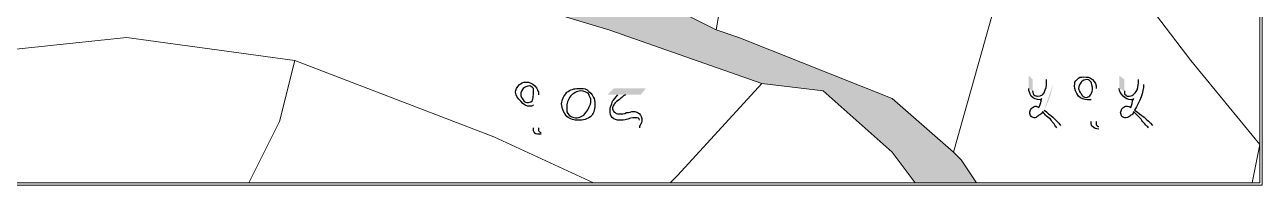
# Model space of a CAD drawing. Header units: metres. Extents: x 345912 to 349030, y 3061206 to 3061792.
# Drawn here: x 346090.37 to 346139.62, y 3061271.1 to 3061277.5 of the extents above; entities that cross this region are included whole.
import ezdxf

# ---------------------------------------------------------------- set-up
doc = ezdxf.new("R2010")
doc.units = ezdxf.units.M
doc.header["$MEASUREMENT"] = 0
doc.layers.add('PDF5_Geometry', color=7, linetype='Continuous')
doc.layers.add('PDF5_Solid Fills', color=7, linetype='Continuous')

msp = doc.modelspace()

# ---------------------------------------------------------------- hatches: boundary and pattern name
at = {"layer": 'PDF5_Solid Fills', "true_color": 0xc3c3c3, "transparency": 33554531}
h = msp.add_hatch(color=9, dxfattribs=at)
h.paths.add_polyline_path([(346031.62094, 3061309.60243), (346025.52494, 3061309.29763), (346024.61054, 3061318.44163), (346023.69614, 3061323.62323), (346029.48734, 3061324.84243), (346029.79214, 3061324.84243), (346030.70654, 3061319.66083), (346031.01134, 3061315.69843)], flags=0)
h.paths.add_polyline_path([(346033.75454, 3061286.43763), (346027.35374, 3061286.13283), (346026.43934, 3061296.19123), (346032.84014, 3061296.19123)], flags=0)
h.paths.add_polyline_path([(346007.84654, 3061320.88003), (346001.75053, 3061319.66083), (346000.83614, 3061319.35603), (345993.21614, 3061318.13683), (345983.76734, 3061316.30803), (345983.46254, 3061316.30803), (345961.21214, 3061312.04083), (345962.12653, 3061318.13683), (345981.02414, 3061321.79443), (345990.47293, 3061323.31843), (345999.31213, 3061325.14723), (346008.45614, 3061326.67123)], flags=0)
h.paths.add_polyline_path([(346037.41214, 3061326.36643), (346034.05934, 3061325.75683), (346034.05934, 3061326.06163), (346033.75454, 3061328.80483), (346037.10734, 3061329.41443)], flags=0)
h.paths.add_polyline_path([(346023.69614, 3061323.62323), (346015.46654, 3061322.09923), (346015.16174, 3061322.09923), (346014.85694, 3061322.09923), (346014.24734, 3061321.79443), (346007.84654, 3061320.88003), (346008.45614, 3061326.67123), (346018.81934, 3061328.80483), (346019.12414, 3061328.80483), (346019.42893, 3061329.10963), (346019.73374, 3061329.10963), (346020.03854, 3061329.10963), (346022.47694, 3061329.71923)], flags=0)
h.paths.add_polyline_path([(346029.48734, 3061324.84243), (346023.69614, 3061323.62323), (346022.47694, 3061329.71923), (346026.74414, 3061330.63363), (346028.57294, 3061330.93843), (346029.18254, 3061325.14723)], flags=0)
h.paths.add_polyline_path([(346033.75454, 3061328.80483), (346034.05934, 3061326.06163), (346034.05934, 3061325.75683), (346029.48734, 3061324.84243), (346029.18254, 3061325.14723), (346028.57294, 3061330.93843), (346030.70654, 3061331.24323), (346033.44974, 3061331.54803), (346033.44974, 3061330.93843)], flags=0)
h.paths.add_polyline_path([(346037.10734, 3061329.41443), (346033.75454, 3061328.80483), (346033.44974, 3061330.93843), (346033.44974, 3061331.54803), (346036.80254, 3061332.15763)], flags=0)
h.paths.add_polyline_path([(346125.80414, 3061271.19763), (346124.88974, 3061272.41683), (346122.14653, 3061274.85523), (346119.70814, 3061275.16003), (346113.61213, 3061277.29363), (346104.46814, 3061280.03683), (346097.76254, 3061281.56083), (346092.58094, 3061281.56083), (346089.53293, 3061281.25603), (346087.39933, 3061280.34163), (346079.16973, 3061276.07443), (346073.07373, 3061271.80723), (346070.94013, 3061271.19763), (345957.24973, 3061271.19763), (345956.94494, 3061272.41683), (345956.94494, 3061274.55043), (345957.85933, 3061287.96163), (345958.16414, 3061289.79043), (345958.16414, 3061296.19123), (345958.46894, 3061304.42083), (345959.38333, 3061311.12643), (345960.29774, 3061314.78403), (345960.29774, 3061320.27043), (345961.21214, 3061323.62323), (345964.26013, 3061333.07203), (345963.65053, 3061336.12003), (345963.34574, 3061337.03443), (345960.29774, 3061345.87363), (345956.94494, 3061356.84643), (345952.67774, 3061370.56243), (345952.67774, 3061373.91523), (345952.67774, 3061381.23043), (345949.93454, 3061391.59363), (345947.80094, 3061402.87124), (345945.05773, 3061411.40564), (345943.53373, 3061414.45363), (345940.48573, 3061418.11124), (345936.82814, 3061421.76883), (345932.86573, 3061427.56003), (345926.16013, 3061436.70403), (345924.63614, 3061440.36163), (345918.54013, 3061442.49523), (345914.57773, 3061443.40963), (345915.49213, 3061444.62883), (345924.33133, 3061441.88564), (345924.94094, 3061442.80003), (345924.33133, 3061448.28643), (345920.97853, 3061460.17363), (345917.32094, 3061466.87923), (345919.14974, 3061468.09844), (345923.11213, 3061460.47844), (345924.33133, 3061455.90643), (345926.46493, 3061446.76243), (345927.07454, 3061438.83763), (345930.12254, 3061435.18003), (345931.64653, 3061432.43683), (345936.82814, 3061424.81683), (345942.31454, 3061418.41603), (345944.75293, 3061415.06323), (345947.80094, 3061408.66243), (345949.93454, 3061401.04243), (345950.54414, 3061396.47043), (345954.20174, 3061382.14483), (345954.81134, 3061373.91523), (345955.11613, 3061371.17203), (345959.68814, 3061354.71283), (345964.86973, 3061340.08243), (345965.78414, 3061336.12003), (345965.17454, 3061329.71923), (345962.43134, 3061321.18483), (345962.12653, 3061318.13683), (345961.21214, 3061312.04083), (345960.90734, 3061307.77363), (345959.99293, 3061299.23923), (345959.68814, 3061287.65683), (345959.68814, 3061286.74243), (345959.38333, 3061285.52323), (345959.07854, 3061279.73203), (345958.77373, 3061275.46483), (345959.07854, 3061273.02643), (345959.38333, 3061271.19763), (346064.84414, 3061271.19763), (346065.75853, 3061271.50243), (346070.33053, 3061272.72163), (346075.20734, 3061274.85523), (346078.56013, 3061277.29363), (346085.87534, 3061281.25603), (346086.48494, 3061281.56083), (346087.39933, 3061281.86563), (346090.44734, 3061282.78003), (346097.45774, 3061282.78003), (346105.99214, 3061280.95123), (346116.05054, 3061278.20803), (346117.87933, 3061277.29363), (346118.79373, 3061276.98883), (346124.88974, 3061274.55043), (346127.32814, 3061272.41683), (346127.63293, 3061272.11203), (346128.24254, 3061271.19763)], flags=0)
h.paths.add_polyline_path([(346032.84014, 3061296.19123), (346026.43934, 3061296.19123), (346025.52494, 3061309.29763), (346031.62094, 3061309.60243), (346031.92574, 3061307.77363), (346032.53534, 3061298.02003)], flags=0)
h = msp.add_hatch(color=9, dxfattribs=at)
h.paths.add_polyline_path([(346031.62094, 3061309.60243), (346025.52494, 3061309.29763), (346024.61054, 3061318.44163), (346023.69614, 3061323.62323), (346029.48734, 3061324.84243), (346029.79214, 3061324.84243), (346030.70654, 3061319.66083), (346031.01134, 3061315.69843)], flags=0)
h.paths.add_polyline_path([(346033.75454, 3061286.43763), (346027.35374, 3061286.13283), (346026.43934, 3061296.19123), (346032.84014, 3061296.19123)], flags=0)
h.paths.add_polyline_path([(346007.84654, 3061320.88003), (346001.75053, 3061319.66083), (346000.83614, 3061319.35603), (345993.21614, 3061318.13683), (345983.76734, 3061316.30803), (345983.46254, 3061316.30803), (345961.21214, 3061312.04083), (345962.12653, 3061318.13683), (345981.02414, 3061321.79443), (345990.47293, 3061323.31843), (345999.31213, 3061325.14723), (346008.45614, 3061326.67123)], flags=0)
h.paths.add_polyline_path([(346037.41214, 3061326.36643), (346034.05934, 3061325.75683), (346034.05934, 3061326.06163), (346033.75454, 3061328.80483), (346037.10734, 3061329.41443)], flags=0)
h.paths.add_polyline_path([(346023.69614, 3061323.62323), (346015.46654, 3061322.09923), (346015.16174, 3061322.09923), (346014.85694, 3061322.09923), (346014.24734, 3061321.79443), (346007.84654, 3061320.88003), (346008.45614, 3061326.67123), (346018.81934, 3061328.80483), (346019.12414, 3061328.80483), (346019.42893, 3061329.10963), (346019.73374, 3061329.10963), (346020.03854, 3061329.10963), (346022.47694, 3061329.71923)], flags=0)
h.paths.add_polyline_path([(346029.48734, 3061324.84243), (346023.69614, 3061323.62323), (346022.47694, 3061329.71923), (346026.74414, 3061330.63363), (346028.57294, 3061330.93843), (346029.18254, 3061325.14723)], flags=0)
h.paths.add_polyline_path([(346033.75454, 3061328.80483), (346034.05934, 3061326.06163), (346034.05934, 3061325.75683), (346029.48734, 3061324.84243), (346029.18254, 3061325.14723), (346028.57294, 3061330.93843), (346030.70654, 3061331.24323), (346033.44974, 3061331.54803), (346033.44974, 3061330.93843)], flags=0)
h.paths.add_polyline_path([(346037.10734, 3061329.41443), (346033.75454, 3061328.80483), (346033.44974, 3061330.93843), (346033.44974, 3061331.54803), (346036.80254, 3061332.15763)], flags=0)
h.paths.add_polyline_path([(346125.80414, 3061271.19763), (346124.88974, 3061272.41683), (346122.14653, 3061274.85523), (346119.70814, 3061275.16003), (346113.61213, 3061277.29363), (346104.46814, 3061280.03683), (346097.76254, 3061281.56083), (346092.58094, 3061281.56083), (346089.53293, 3061281.25603), (346087.39933, 3061280.34163), (346079.16973, 3061276.07443), (346073.07373, 3061271.80723), (346070.94013, 3061271.19763), (345957.24973, 3061271.19763), (345956.94494, 3061272.41683), (345956.94494, 3061274.55043), (345957.85933, 3061287.96163), (345958.16414, 3061289.79043), (345958.16414, 3061296.19123), (345958.46894, 3061304.42083), (345959.38333, 3061311.12643), (345960.29774, 3061314.78403), (345960.29774, 3061320.27043), (345961.21214, 3061323.62323), (345964.26013, 3061333.07203), (345963.65053, 3061336.12003), (345963.34574, 3061337.03443), (345960.29774, 3061345.87363), (345956.94494, 3061356.84643), (345952.67774, 3061370.56243), (345952.67774, 3061373.91523), (345952.67774, 3061381.23043), (345949.93454, 3061391.59363), (345947.80094, 3061402.87124), (345945.05773, 3061411.40564), (345943.53373, 3061414.45363), (345940.48573, 3061418.11124), (345936.82814, 3061421.76883), (345932.86573, 3061427.56003), (345926.16013, 3061436.70403), (345924.63614, 3061440.36163), (345918.54013, 3061442.49523), (345914.57773, 3061443.40963), (345915.49213, 3061444.62883), (345924.33133, 3061441.88564), (345924.94094, 3061442.80003), (345924.33133, 3061448.28643), (345920.97853, 3061460.17363), (345917.32094, 3061466.87923), (345919.14974, 3061468.09844), (345923.11213, 3061460.47844), (345924.33133, 3061455.90643), (345926.46493, 3061446.76243), (345927.07454, 3061438.83763), (345930.12254, 3061435.18003), (345931.64653, 3061432.43683), (345936.82814, 3061424.81683), (345942.31454, 3061418.41603), (345944.75293, 3061415.06323), (345947.80094, 3061408.66243), (345949.93454, 3061401.04243), (345950.54414, 3061396.47043), (345954.20174, 3061382.14483), (345954.81134, 3061373.91523), (345955.11613, 3061371.17203), (345959.68814, 3061354.71283), (345964.86973, 3061340.08243), (345965.78414, 3061336.12003), (345965.17454, 3061329.71923), (345962.43134, 3061321.18483), (345962.12653, 3061318.13683), (345961.21214, 3061312.04083), (345960.90734, 3061307.77363), (345959.99293, 3061299.23923), (345959.68814, 3061287.65683), (345959.68814, 3061286.74243), (345959.38333, 3061285.52323), (345959.07854, 3061279.73203), (345958.77373, 3061275.46483), (345959.07854, 3061273.02643), (345959.38333, 3061271.19763), (346064.84414, 3061271.19763), (346065.75853, 3061271.50243), (346070.33053, 3061272.72163), (346075.20734, 3061274.85523), (346078.56013, 3061277.29363), (346085.87534, 3061281.25603), (346086.48494, 3061281.56083), (346087.39933, 3061281.86563), (346090.44734, 3061282.78003), (346097.45774, 3061282.78003), (346105.99214, 3061280.95123), (346116.05054, 3061278.20803), (346117.87933, 3061277.29363), (346118.79373, 3061276.98883), (346124.88974, 3061274.55043), (346127.32814, 3061272.41683), (346127.63293, 3061272.11203), (346128.24254, 3061271.19763)], flags=0)
h.paths.add_polyline_path([(346032.84014, 3061296.19123), (346026.43934, 3061296.19123), (346025.52494, 3061309.29763), (346031.62094, 3061309.60243), (346031.92574, 3061307.77363), (346032.53534, 3061298.02003)], flags=0)
at = {"layer": 'PDF5_Solid Fills', "transparency": 33554559}
h = msp.add_hatch(color=256, dxfattribs=at)
h.paths.add_polyline_path([(346131.03653, 3061275.31243), (346131.29053, 3061275.10923)], flags=0)
h.paths.add_polyline_path([(346130.93493, 3061274.09323, 0.08894398), (346131.29053, 3061275.10923)], flags=0)
h.paths.add_polyline_path([(346131.59533, 3061273.48363), (346131.44293, 3061273.38203)], flags=0)
h.paths.add_polyline_path([(346130.32533, 3061274.95683), (346130.32533, 3061275.46483), (346130.47773, 3061275.31243), (346130.47773, 3061274.85523)], flags=0)
h.paths.add_polyline_path([(346133.01773, 3061274.95683), (346133.01773, 3061273.63603)], flags=0)
h.paths.add_polyline_path([(346133.11933, 3061273.43283), (346133.11933, 3061273.33123)], flags=0)
h.paths.add_polyline_path([(346134.69413, 3061275.31243), (346134.89733, 3061275.10923)], flags=0)
h.paths.add_polyline_path([(346135.25293, 3061273.48363), (346135.10053, 3061273.38203)], flags=0)
h.paths.add_polyline_path([(346133.93213, 3061274.95683), (346133.93213, 3061275.46483), (346134.13533, 3061275.31243), (346134.13533, 3061274.85523)], flags=0)
h = msp.add_hatch(color=256, dxfattribs=at)
h.paths.add_polyline_path([(346110.81813, 3061274.70285), (346110.81813, 3061273.38205)], flags=0)
h.paths.add_polyline_path([(346110.91973, 3061273.17885), (346110.91973, 3061273.12805)], flags=0)
h.paths.add_polyline_path([(346113.96773, 3061274.70285), (346113.56133, 3061274.70285), (346113.81533, 3061274.95685), (346115.08533, 3061274.95685), (346114.88213, 3061274.70285), (346114.27253, 3061274.70285)], flags=0)
h.paths.add_polyline_path([(346114.83133, 3061273.38205), (346114.67893, 3061273.48365)], flags=0)
h.paths.add_polyline_path([(346114.67893, 3061273.48365, 0.07278312), (346114.83133, 3061273.68685)], flags=0)

# ---------------------------------------------------------------- linework, layer by layer
at = {"layer": 'PDF5_Geometry', "lineweight": 13}
msp.add_lwpolyline([(345911.78374, 3061494.92084), (346139.62175, 3061494.92084), (346139.62175, 3061271.09604), (345911.78374, 3061271.09604)], close=True, dxfattribs=at)
at = {"layer": 'PDF5_Geometry', "lineweight": 9}
for points in [[(346110.56414, 3061298.02004), (346111.17373, 3061297.71523), (346111.78333, 3061297.71523), (346112.08814, 3061297.41044), (346112.39294, 3061297.41044), (346119.40333, 3061294.36243), (346120.92734, 3061293.75284), (346119.70814, 3061287.65683), (346117.87933, 3061277.29365), (346116.05053, 3061278.20803), (346116.35534, 3061279.73205), (346118.79373, 3061292.53365), (346106.60175, 3061298.02004), (346106.90653, 3061299.54403)], [(346110.56414, 3061298.02004), (346111.17373, 3061297.71523), (346111.78333, 3061297.71523), (346112.08814, 3061297.41044), (346112.39294, 3061297.41044), (346119.40333, 3061294.36243), (346120.92734, 3061293.75284), (346119.70814, 3061287.65683), (346117.87933, 3061277.29365), (346116.05053, 3061278.20803), (346116.35534, 3061279.73205), (346118.79373, 3061292.53365), (346106.60175, 3061298.02004), (346106.90653, 3061299.54403)], [(346139.52014, 3061272.72164), (346136.77694, 3061276.07444), (346130.98574, 3061283.69444), (346137.38653, 3061290.40004), (346137.69134, 3061290.70485), (346139.52014, 3061292.83844)], [(346139.52014, 3061272.72164), (346136.77694, 3061276.07444), (346130.98574, 3061283.69444), (346137.38653, 3061290.40004), (346137.69134, 3061290.70485), (346139.52014, 3061292.83844)], [(346130.68094, 3061284.30403), (346127.32814, 3061272.41683), (346124.88974, 3061274.55044), (346118.79373, 3061276.98884), (346117.87933, 3061277.29365), (346119.70814, 3061287.65683)], [(346130.68094, 3061284.30403), (346127.32814, 3061272.41683), (346124.88974, 3061274.55044), (346118.79373, 3061276.98884), (346117.87933, 3061277.29365), (346119.70814, 3061287.65683)], [(346130.98574, 3061283.69444), (346136.77694, 3061276.07444), (346139.52014, 3061272.72164), (346139.21534, 3061271.19764), (346128.24254, 3061271.19764), (346127.63294, 3061272.11205), (346127.32814, 3061272.41683), (346130.68094, 3061284.30403)], [(346130.98574, 3061283.69444), (346136.77694, 3061276.07444), (346139.52014, 3061272.72164), (346139.21534, 3061271.19764), (346128.24254, 3061271.19764), (346127.63294, 3061272.11205), (346127.32814, 3061272.41683), (346130.68094, 3061284.30403)], [(346119.70814, 3061275.16004), (346116.35534, 3061271.50243), (346116.05053, 3061271.19764), (346113.00254, 3061271.19764), (346109.04014, 3061273.02645), (346101.11534, 3061276.07444), (346094.40974, 3061276.98884), (346088.61854, 3061276.37925), (346083.43694, 3061271.19764), (346070.94014, 3061271.19764), (346073.07373, 3061271.80724), (346079.16974, 3061276.07444), (346087.39933, 3061280.34164), (346089.53294, 3061281.25604), (346092.58094, 3061281.56085), (346097.76254, 3061281.56085), (346104.46814, 3061280.03683), (346113.61213, 3061277.29365)], [(346119.70814, 3061275.16004), (346116.35534, 3061271.50243), (346116.05053, 3061271.19764), (346113.00254, 3061271.19764), (346109.04014, 3061273.02645), (346101.11534, 3061276.07444), (346094.40974, 3061276.98884), (346088.61854, 3061276.37925), (346083.43694, 3061271.19764), (346070.94014, 3061271.19764), (346073.07373, 3061271.80724), (346079.16974, 3061276.07444), (346087.39933, 3061280.34164), (346089.53294, 3061281.25604), (346092.58094, 3061281.56085), (346097.76254, 3061281.56085), (346104.46814, 3061280.03683), (346113.61213, 3061277.29365)], [(346101.11534, 3061276.07444), (346100.50574, 3061273.63604), (346099.28653, 3061271.19764), (346083.43694, 3061271.19764), (346088.61854, 3061276.37925), (346094.40974, 3061276.98884)], [(346101.11534, 3061276.07444), (346100.50574, 3061273.63604), (346099.28653, 3061271.19764), (346083.43694, 3061271.19764), (346088.61854, 3061276.37925), (346094.40974, 3061276.98884)], [(346099.28653, 3061271.19764), (346100.50574, 3061273.63604), (346101.11534, 3061276.07444), (346109.04014, 3061273.02645), (346113.00254, 3061271.19764)], [(346099.28653, 3061271.19764), (346100.50574, 3061273.63604), (346101.11534, 3061276.07444), (346109.04014, 3061273.02645), (346113.00254, 3061271.19764)], [(346116.05053, 3061271.19764), (346116.35534, 3061271.50243), (346119.70814, 3061275.16004), (346122.14653, 3061274.85523), (346124.88974, 3061272.41683), (346125.80414, 3061271.19764)], [(346116.05053, 3061271.19764), (346116.35534, 3061271.50243), (346119.70814, 3061275.16004), (346122.14653, 3061274.85523), (346124.88974, 3061272.41683), (346125.80414, 3061271.19764)], [(346139.21534, 3061271.19764), (346139.52014, 3061272.72164), (346139.52014, 3061271.19764)], [(346139.21534, 3061271.19764), (346139.52014, 3061272.72164), (346139.52014, 3061271.19764)]]:
    msp.add_lwpolyline(points, close=True, dxfattribs=at)
msp.add_lwpolyline([(346116.05054, 3061278.20803), (346117.87933, 3061277.29363), (346118.79373, 3061276.98883), (346124.88974, 3061274.55043), (346127.32814, 3061272.41683), (346127.63293, 3061272.11203), (346128.24254, 3061271.19763), (346125.80414, 3061271.19763), (346124.88974, 3061272.41683), (346122.14653, 3061274.85523), (346119.70814, 3061275.16003), (346113.61213, 3061277.29363), (346104.46814, 3061280.03683)], dxfattribs=at)
msp.add_lwpolyline([(346116.05054, 3061278.20803), (346117.87933, 3061277.29363), (346118.79373, 3061276.98883), (346124.88974, 3061274.55043), (346127.32814, 3061272.41683), (346127.63293, 3061272.11203), (346128.24254, 3061271.19763), (346125.80414, 3061271.19763), (346124.88974, 3061272.41683), (346122.14653, 3061274.85523), (346119.70814, 3061275.16003), (346113.61213, 3061277.29363), (346104.46814, 3061280.03683)], dxfattribs=at)
at = {"layer": 'PDF5_Geometry', "lineweight": 25}
for points in [[(346109.90373, 3061274.80445), (346109.90373, 3061274.90605), (346109.95453, 3061275.00765), (346110.05613, 3061275.10925)], [(346110.05613, 3061275.10925), (346110.10693, 3061275.16005), (346110.20853, 3061275.21085), (346110.31013, 3061275.21085)], [(346110.46253, 3061275.05845), (346110.36093, 3061275.05845), (346110.25933, 3061275.00765), (346110.20853, 3061274.95685)], [(346110.31013, 3061275.21085), (346110.46253, 3061275.21085), (346110.56413, 3061275.16005), (346110.66573, 3061275.05845)], [(346110.61493, 3061274.95685), (346110.56413, 3061275.00765), (346110.51333, 3061275.05845), (346110.46253, 3061275.05845)], [(346110.66573, 3061275.05845), (346110.76733, 3061274.95685), (346110.81813, 3061274.85525), (346110.81813, 3061274.70285)], [(346130.98573, 3061274.90603), (346131.03653, 3061275.00763), (346131.03653, 3061275.16003), (346131.03653, 3061275.31243)], [(346132.15413, 3061275.05843), (346132.15413, 3061275.16003), (346132.15413, 3061275.26163), (346132.25573, 3061275.31243)], [(346132.30653, 3061274.65203), (346132.20493, 3061274.80443), (346132.15413, 3061274.90603), (346132.15413, 3061275.05843)], [(346132.25573, 3061275.31243), (346132.30653, 3061275.41403), (346132.40813, 3061275.41403), (346132.50973, 3061275.41403)], [(346132.40813, 3061275.21083), (346132.35733, 3061275.10923), (346132.30653, 3061275.05843), (346132.30653, 3061274.95683)], [(346132.66213, 3061275.31243), (346132.56053, 3061275.31243), (346132.45893, 3061275.26163), (346132.40813, 3061275.21083)], [(346132.50973, 3061275.41403), (346132.66213, 3061275.41403), (346132.76373, 3061275.41403), (346132.86533, 3061275.31243)], [(346132.81453, 3061275.21083), (346132.76373, 3061275.26163), (346132.71293, 3061275.31243), (346132.66213, 3061275.31243)], [(346132.86533, 3061275.00763), (346132.86533, 3061275.05843), (346132.81453, 3061275.16003), (346132.81453, 3061275.21083)], [(346132.86533, 3061275.31243), (346132.96693, 3061275.21083), (346133.01773, 3061275.10923), (346133.01773, 3061274.95683)], [(346134.89733, 3061275.10923), (346134.89733, 3061274.80443), (346134.74493, 3061274.44883), (346134.54173, 3061274.09323)], [(346134.64333, 3061274.90603), (346134.69413, 3061275.00763), (346134.69413, 3061275.16003), (346134.69413, 3061275.31243)], [(346110.10693, 3061274.44885), (346110.00533, 3061274.55045), (346109.90373, 3061274.65205), (346109.90373, 3061274.80445)], [(346110.20853, 3061274.95685), (346110.15773, 3061274.90605), (346110.10693, 3061274.80445), (346110.10693, 3061274.70285)], [(346110.10693, 3061274.70285), (346110.10693, 3061274.65205), (346110.15773, 3061274.55045), (346110.20853, 3061274.49965)], [(346110.41173, 3061274.39805), (346110.56413, 3061274.39805), (346110.61493, 3061274.49965), (346110.61493, 3061274.75365)], [(346110.61493, 3061274.75365), (346110.61493, 3061274.85525), (346110.61493, 3061274.90605), (346110.61493, 3061274.95685)], [(346111.73253, 3061274.34725), (346111.73253, 3061274.49965), (346111.83413, 3061274.65205), (346111.93573, 3061274.80445)], [(346111.93573, 3061274.80445), (346112.08813, 3061274.90605), (346112.24053, 3061274.95685), (346112.39293, 3061274.95685)], [(346112.08813, 3061274.65205), (346111.98653, 3061274.49965), (346111.93573, 3061274.34725), (346111.93573, 3061274.19485)], [(346112.49453, 3061274.85525), (346112.34213, 3061274.85525), (346112.18973, 3061274.75365), (346112.08813, 3061274.65205)], [(346112.39293, 3061274.95685), (346112.54533, 3061274.95685), (346112.64693, 3061274.95685), (346112.74853, 3061274.90605)], [(346112.79933, 3061274.75365), (346112.69773, 3061274.80445), (346112.64693, 3061274.85525), (346112.49453, 3061274.85525)], [(346112.74853, 3061274.90605), (346112.85013, 3061274.80445), (346112.95173, 3061274.75365), (346113.00253, 3061274.60125)], [(346112.90093, 3061274.44885), (346112.90093, 3061274.55045), (346112.85013, 3061274.65205), (346112.79933, 3061274.75365)], [(346113.00253, 3061274.60125), (346113.05333, 3061274.55045), (346113.05333, 3061274.44885), (346113.05333, 3061274.29645)], [(346113.76453, 3061274.44885), (346113.81533, 3061274.49965), (346113.86613, 3061274.60125), (346113.96773, 3061274.70285)], [(346114.27253, 3061274.70285), (346114.17093, 3061274.65205), (346114.06933, 3061274.55045), (346114.01853, 3061274.49965)], [(346130.42693, 3061274.65203), (346130.37613, 3061274.75363), (346130.32533, 3061274.85523), (346130.32533, 3061274.95683)], [(346130.78253, 3061274.49963), (346130.63013, 3061274.49963), (346130.52853, 3061274.55043), (346130.42693, 3061274.65203)], [(346130.47773, 3061274.85523), (346130.47773, 3061274.75363), (346130.52853, 3061274.70283), (346130.52853, 3061274.70283)], [(346130.52853, 3061274.70283), (346130.57933, 3061274.65203), (346130.63013, 3061274.65203), (346130.68093, 3061274.65203)], [(346130.68093, 3061274.65203), (346130.83333, 3061274.65203), (346130.93493, 3061274.70283), (346130.98573, 3061274.90603)], [(346132.30653, 3061274.95683), (346132.30653, 3061274.90603), (346132.35733, 3061274.80443), (346132.40813, 3061274.75363)], [(346132.66213, 3061274.49963), (346132.56053, 3061274.49963), (346132.40813, 3061274.55043), (346132.30653, 3061274.65203)], [(346132.40813, 3061274.75363), (346132.45893, 3061274.65203), (346132.50973, 3061274.60123), (346132.61133, 3061274.60123)], [(346132.61133, 3061274.60123), (346132.76373, 3061274.60123), (346132.86533, 3061274.75363), (346132.86533, 3061275.00763)], [(346134.08453, 3061274.65203), (346133.98293, 3061274.75363), (346133.93213, 3061274.85523), (346133.93213, 3061274.95683)], [(346134.38933, 3061274.49963), (346134.28773, 3061274.49963), (346134.18613, 3061274.55043), (346134.08453, 3061274.65203)], [(346134.13533, 3061274.85523), (346134.13533, 3061274.75363), (346134.13533, 3061274.70283), (346134.18613, 3061274.70283)], [(346134.18613, 3061274.70283), (346134.18613, 3061274.65203), (346134.23693, 3061274.65203), (346134.28773, 3061274.65203)], [(346134.28773, 3061274.65203), (346134.44013, 3061274.65203), (346134.54173, 3061274.70283), (346134.64333, 3061274.90603)], [(346110.46253, 3061274.24565), (346110.36093, 3061274.24565), (346110.20853, 3061274.29645), (346110.10693, 3061274.44885)], [(346110.20853, 3061274.49965), (346110.25933, 3061274.39805), (346110.31013, 3061274.39805), (346110.41173, 3061274.39805)], [(346110.61493, 3061274.29645), (346110.56413, 3061274.24565), (346110.51333, 3061274.24565), (346110.46253, 3061274.24565)], [(346111.93573, 3061273.83925), (346111.83413, 3061273.99165), (346111.73253, 3061274.14405), (346111.73253, 3061274.34725)], [(346111.93573, 3061274.19485), (346111.93573, 3061274.04245), (346111.93573, 3061273.99165), (346112.03733, 3061273.89005)], [(346112.69773, 3061273.99165), (346112.79933, 3061274.14405), (346112.90093, 3061274.29645), (346112.90093, 3061274.44885)], [(346113.05333, 3061274.29645), (346113.05333, 3061274.09325), (346113.00253, 3061273.94085), (346112.90093, 3061273.83925)], [(346113.66293, 3061274.09325), (346113.66293, 3061274.19485), (346113.71373, 3061274.29645), (346113.76453, 3061274.44885)], [(346114.06933, 3061273.68685), (346113.76453, 3061273.68685), (346113.66293, 3061273.83925), (346113.66293, 3061274.09325)], [(346113.81533, 3061274.29645), (346113.76453, 3061274.24565), (346113.76453, 3061274.19485), (346113.76453, 3061274.14405)], [(346113.76453, 3061274.14405), (346113.76453, 3061274.09325), (346113.81533, 3061273.99165), (346113.86613, 3061273.99165)], [(346114.01853, 3061274.49965), (346113.86613, 3061274.39805), (346113.81533, 3061274.34725), (346113.81533, 3061274.29645)], [(346130.37613, 3061273.99163), (346130.37613, 3061274.04243), (346130.37613, 3061274.09323), (346130.42693, 3061274.14403)], [(346130.42693, 3061274.14403), (346130.47773, 3061274.19483), (346130.52853, 3061274.24563), (346130.57933, 3061274.24563)], [(346130.57933, 3061274.24563), (346130.63013, 3061274.24563), (346130.68093, 3061274.24563), (346130.73173, 3061274.19483)], [(346130.73173, 3061274.19483), (346130.78253, 3061274.29643), (346130.83333, 3061274.39803), (346130.83333, 3061274.55043)], [(346130.83333, 3061274.55043), (346130.83333, 3061274.49963), (346130.78253, 3061274.49963), (346130.78253, 3061274.49963)], [(346130.93493, 3061274.09323), (346131.18893, 3061273.89003), (346131.39213, 3061273.73763), (346131.59533, 3061273.48363)], [(346132.81453, 3061274.49963), (346132.76373, 3061274.49963), (346132.71293, 3061274.49963), (346132.66213, 3061274.49963)], [(346133.98293, 3061273.99163), (346133.98293, 3061274.04243), (346134.03373, 3061274.09323), (346134.03373, 3061274.14403)], [(346134.03373, 3061274.14403), (346134.08453, 3061274.19483), (346134.13533, 3061274.24563), (346134.18613, 3061274.24563)], [(346134.18613, 3061274.24563), (346134.28773, 3061274.24563), (346134.33853, 3061274.24563), (346134.38933, 3061274.19483)], [(346134.38933, 3061274.19483), (346134.44013, 3061274.29643), (346134.44013, 3061274.39803), (346134.49093, 3061274.55043)], [(346134.49093, 3061274.55043), (346134.49093, 3061274.49963), (346134.44013, 3061274.49963), (346134.38933, 3061274.49963)], [(346134.54173, 3061274.09323), (346134.79573, 3061273.89003), (346135.04973, 3061273.73763), (346135.25293, 3061273.48363)], [(346112.39293, 3061273.68685), (346112.24053, 3061273.68685), (346112.08813, 3061273.73765), (346111.93573, 3061273.83925)], [(346112.03733, 3061273.89005), (346112.08813, 3061273.83925), (346112.18973, 3061273.78845), (346112.29133, 3061273.78845)], [(346112.29133, 3061273.78845), (346112.44373, 3061273.78845), (346112.59613, 3061273.83925), (346112.69773, 3061273.99165)], [(346112.90093, 3061273.83925), (346112.74853, 3061273.73765), (346112.59613, 3061273.68685), (346112.39293, 3061273.68685)], [(346113.86613, 3061273.99165), (346113.91693, 3061273.94085), (346114.01853, 3061273.94085), (346114.06933, 3061273.94085)], [(346114.06933, 3061273.94085), (346114.12013, 3061273.94085), (346114.22173, 3061273.94085), (346114.32333, 3061273.99165)], [(346114.37413, 3061273.73765), (346114.22173, 3061273.68685), (346114.12013, 3061273.68685), (346114.06933, 3061273.68685)], [(346114.32333, 3061273.99165), (346114.42493, 3061273.99165), (346114.52653, 3061274.04245), (346114.57733, 3061274.04245)], [(346114.67893, 3061273.78845), (346114.62813, 3061273.78845), (346114.52653, 3061273.78845), (346114.37413, 3061273.73765)], [(346114.57733, 3061274.04245), (346114.67893, 3061274.04245), (346114.78053, 3061273.99165), (346114.83133, 3061273.94085)], [(346114.83133, 3061273.68685), (346114.83133, 3061273.78845), (346114.78053, 3061273.78845), (346114.67893, 3061273.78845)], [(346114.83133, 3061273.94085), (346114.88213, 3061273.89005), (346114.93293, 3061273.78845), (346114.93293, 3061273.68685)], [(346114.93293, 3061273.68685), (346114.93293, 3061273.68685), (346114.93293, 3061273.63605), (346114.88213, 3061273.53445)], [(346130.42693, 3061273.83923), (346130.37613, 3061273.89003), (346130.37613, 3061273.94083), (346130.37613, 3061273.99163)], [(346130.57933, 3061273.78843), (346130.52853, 3061273.78843), (346130.47773, 3061273.78843), (346130.42693, 3061273.83923)], [(346130.73173, 3061273.89003), (346130.68093, 3061273.83923), (346130.63013, 3061273.78843), (346130.57933, 3061273.78843)], [(346130.88413, 3061274.04243), (346130.83333, 3061273.94083), (346130.78253, 3061273.89003), (346130.73173, 3061273.89003)], [(346131.18893, 3061273.73763), (346131.03653, 3061273.83923), (346130.93493, 3061273.94083), (346130.88413, 3061274.04243)], [(346131.44293, 3061273.38203), (346131.39213, 3061273.48363), (346131.29053, 3061273.58523), (346131.18893, 3061273.73763)], [(346132.86533, 3061273.43283), (346132.81453, 3061273.43283), (346132.81453, 3061273.53443), (346132.81453, 3061273.63603)], [(346133.01773, 3061273.63603), (346133.01773, 3061273.58523), (346133.01773, 3061273.53443), (346133.01773, 3061273.53443)], [(346134.03373, 3061273.83923), (346134.03373, 3061273.89003), (346133.98293, 3061273.94083), (346133.98293, 3061273.99163)], [(346134.18613, 3061273.78843), (346134.13533, 3061273.78843), (346134.08453, 3061273.78843), (346134.03373, 3061273.83923)], [(346134.38933, 3061273.89003), (346134.33853, 3061273.83923), (346134.28773, 3061273.78843), (346134.18613, 3061273.78843)], [(346134.49093, 3061274.04243), (346134.49093, 3061273.94083), (346134.44013, 3061273.89003), (346134.38933, 3061273.89003)], [(346134.79573, 3061273.73763), (346134.69413, 3061273.83923), (346134.59253, 3061273.94083), (346134.49093, 3061274.04243)], [(346135.10053, 3061273.38203), (346134.99893, 3061273.48363), (346134.89733, 3061273.58523), (346134.79573, 3061273.73763)], [(346110.66573, 3061273.17885), (346110.61493, 3061273.22965), (346110.61493, 3061273.28045), (346110.61493, 3061273.38205)], [(346110.91973, 3061273.12805), (346110.81813, 3061273.12805), (346110.71653, 3061273.12805), (346110.66573, 3061273.17885)], [(346110.81813, 3061273.38205), (346110.81813, 3061273.33125), (346110.81813, 3061273.28045), (346110.81813, 3061273.28045)], [(346110.81813, 3061273.28045), (346110.81813, 3061273.22965), (346110.86893, 3061273.22965), (346110.91973, 3061273.17885)], [(346114.88213, 3061273.53445), (346114.88213, 3061273.53445), (346114.83133, 3061273.48365), (346114.83133, 3061273.38205)], [(346133.11933, 3061273.33123), (346133.01773, 3061273.33123), (346132.91613, 3061273.38203), (346132.86533, 3061273.43283)], [(346133.01773, 3061273.53443), (346133.01773, 3061273.48363), (346133.06853, 3061273.43283), (346133.11933, 3061273.43283)]]:
    msp.add_open_spline(points, degree=3, dxfattribs=at)

doc.saveas('drawing.dxf')
